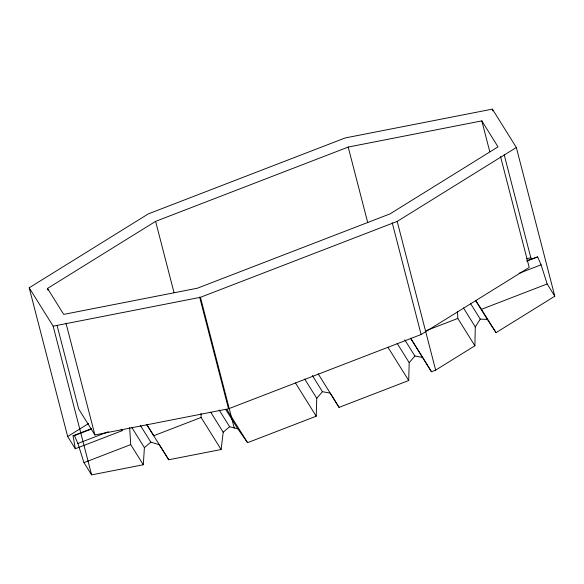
<?xml version="1.0" encoding="UTF-8"?>
<svg xmlns="http://www.w3.org/2000/svg" width="584" height="584" viewBox="0 0 584 584"><rect width="100%" height="100%" fill="white"/><g stroke="black" fill="none" stroke-linecap="round" stroke-linejoin="round"><path stroke-width="0.88" d="M410.734 338.516L431.474 371.738L435.657 370.125L474.894 345.779L475.281 326.887L480.267 319.127L487.341 319.404L496.042 332.661L554.8 296.205L516.336 147.489L492.392 109.12L345.108 137.97L148.343 213.875L29.2 287.795L67.664 436.511L75.3 448.746L122.049 430.715L122.202 429.787M318.171 373.804L339.07 407.384L408.705 380.52L409.187 362.649L397.135 343.341M225.723 409.464L237.783 428.773L247.579 442.672L316.214 416.202L316.747 398.317L304.687 379.001M75.3 448.746L73.066 435.752L74.438 435.598L77.891 443.482L83.972 462.645L91.608 474.88L143.299 464.754L144.409 447.643L131.758 427.364M140.328 425.349L150.825 442.161L159.315 444.723L168.747 459.769L221.117 449.512L223.197 432.211L210.736 412.246M316.747 398.317L322.448 391.696L330.223 393.112L339.07 407.384M409.187 362.649L414.888 356.036L422.67 357.452L431.474 371.738M144.409 447.643L150.825 442.161M223.197 432.211L229.607 426.729L237.783 428.773M47.516 288.423L155.607 221.358L348.203 147.066L481.815 120.888L498.028 146.861L389.937 213.927L197.341 288.219L63.722 314.396L47.516 288.423L47.968 290.182M29.2 287.795L53.151 326.164L200.429 297.314L397.193 221.409L516.336 147.489M67.664 436.511L88.564 423.539M57.071 325.39L78.694 409.004L94.907 434.971L228.526 408.8L421.122 334.508L529.214 267.443L500.532 156.541M73.066 435.752L91.644 428.583M526.987 260.654L537.63 256.923L541.083 264.808L547.164 283.97L554.8 296.205M74.438 435.598L91.323 429.087M526.673 261.15L537.63 256.923M77.891 443.482L108.295 431.759M519.176 273.261L541.083 264.808M83.972 462.645L130.721 444.614L129.655 427.546M201.027 413.457L201.108 417.458L153.745 435.73L146.964 424.904M426.627 330.464L457.819 318.433L457.513 311.834M475.887 300.716L481.464 309.316L547.164 283.97M526.425 258.705L530.849 257.836L531.805 259.369M481.464 309.316L496.042 332.661M475.507 300.453L487.341 319.404M470.667 303.746L480.267 319.127M463.448 307.929L475.281 326.887M457.819 318.433L474.894 345.779M410.618 338.143L422.67 357.452M404.763 339.808L414.888 356.036M387.966 347.298L408.705 380.52M312.316 375.468L322.448 391.696M295.475 382.973L316.214 416.202M226.84 409.45L247.579 442.672M219.161 409.99L229.607 426.729M201.108 417.458L221.117 449.512M146.759 424.604L168.747 459.769M121.114 429.218L122.049 430.715M130.721 444.614L143.299 464.754M492.392 109.12L492.845 110.88M504.226 154.884L530.849 257.836M481.815 120.888L489.779 151.694M397.193 221.409L435.657 370.125M392.214 222.73L421.122 334.508M348.203 147.066L367.774 222.759M200.429 297.314L234.264 428.13M199.618 297.022L228.526 408.8M155.607 221.358L174.039 292.65M65.999 323.193L94.907 434.971M53.151 326.164L91.608 474.88"/></g></svg>
